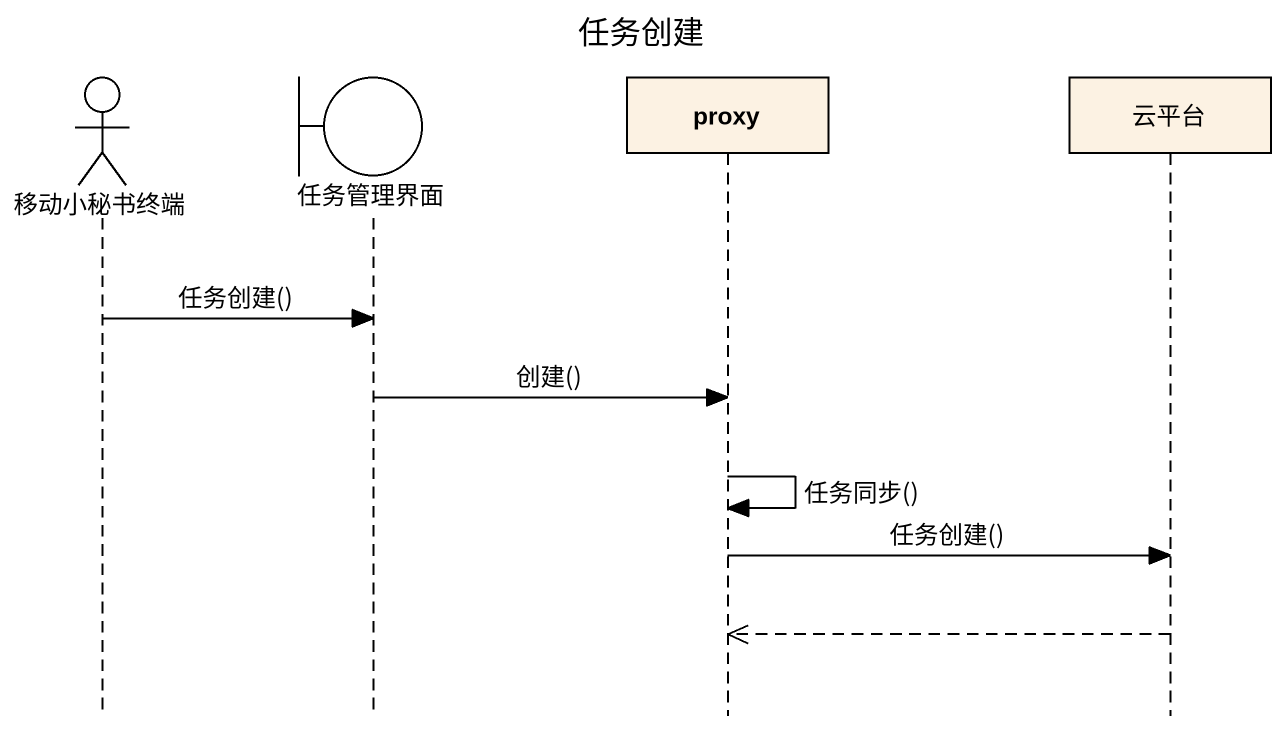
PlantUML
@startuml
title 任务创建
hide footbox
actor 移动小秘书终端
boundary 任务管理界面
participant proxy
participant 云平台

移动小秘书终端 -> 任务管理界面 : 任务创建()
任务管理界面 -> proxy : 创建()
proxy -> proxy : 任务同步()
proxy -> 云平台 : 任务创建()
云平台 -->> proxy
@enduml
